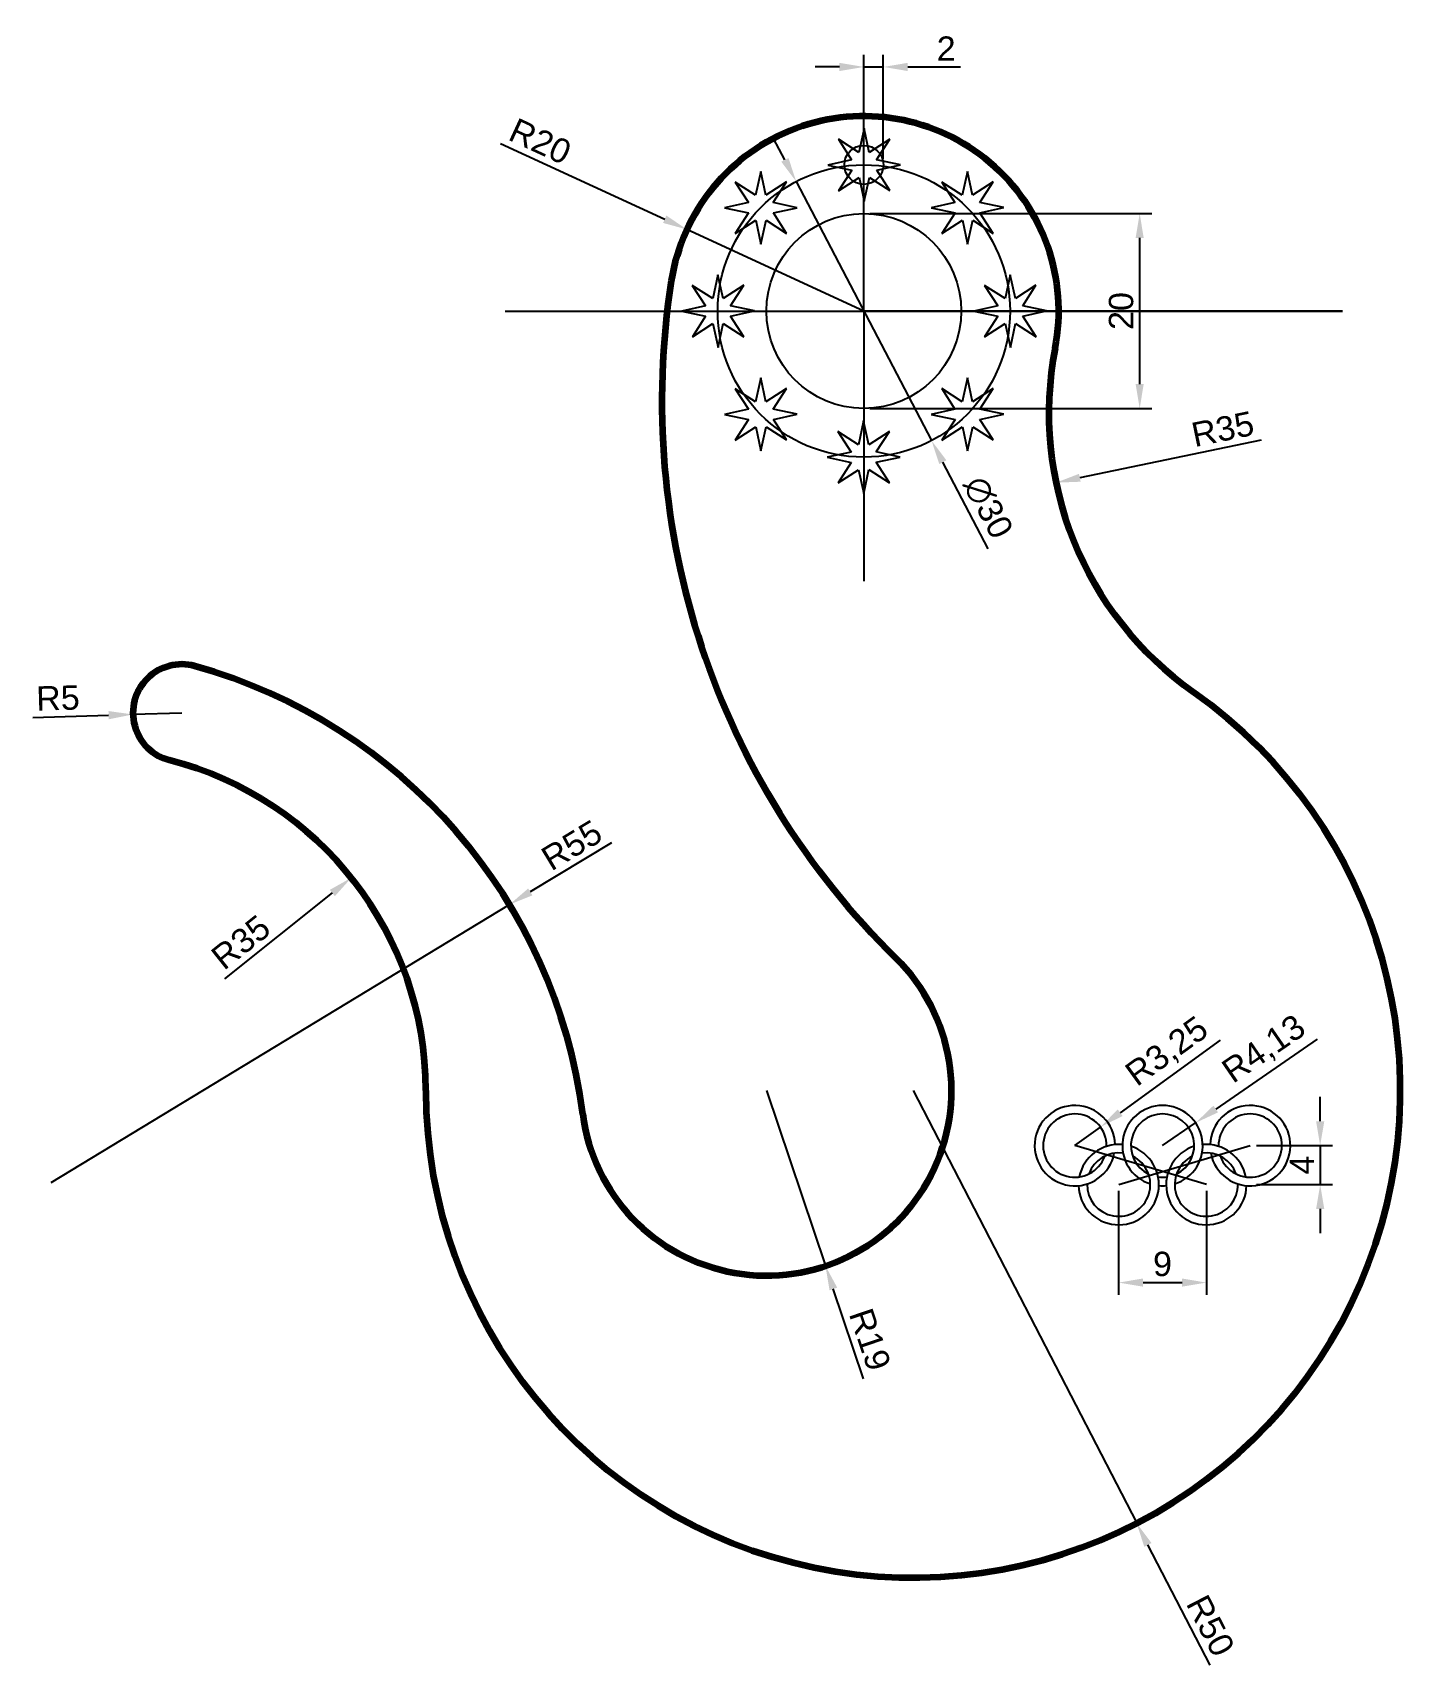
# Model space of a CAD drawing. Header units: millimetres. Extents: x 147 to 287, y 98 to 265.
import ezdxf

# ---------------------------------------------------------------- set-up
doc = ezdxf.new("R2010")
doc.units = ezdxf.units.MM
doc.layers.add('AUX', color=252, linetype='Continuous')
doc.styles.get("Standard").update_dxf_attribs({"font": 'arial.ttf'})
doc.dimstyles.new('ISO-25', dxfattribs={"dimtxt": 2.5, "dimasz": 2.5, "dimexe": 1.25, "dimexo": 0.625, "dimtad": 1, "dimtxsty": 'Standard', "dimcen": 2.5, "dimadec": 0, "dimazin": 0, "dimtfac": 1, "dimtmove": 0, "dimatfit": 3, "dimfxl": 1, "dimarcsym": 0})

# ---------------------------------------------------------------- blocks, each defined once
blk = doc.blocks.new('*D91')
at = {"layer": 'AUX', "color": 0, "lineweight": -2, "transparency": 16777216}
for p, q in [((194.93, 253.8), (211.78, 246.03)), ((232.21, 236.61), (214.05, 244.98))]:
    blk.add_line(p, q, dxfattribs=at)
at = {"layer": 'AUX', "color": 0, "transparency": 16777216}
blk.add_solid([(211.95, 246.41), (211.61, 245.65), (214.05, 244.98)], dxfattribs=at)
at = {"layer": 'Defpoints', "color": 0, "transparency": 16777216}
for p in [(214.05, 244.98), (232.21, 236.61)]:
    blk.add_point(p, dxfattribs=at)
at = {"layer": 'AUX', "color": 0, "transparency": 16777216, "insert": (199, 254.02), "char_height": 2.5, "attachment_point": 5, "rotation": 335.2406}
blk.add_mtext('R20', dxfattribs=at)
blk = doc.blocks.new('*D92')
at = {"layer": 'AUX', "color": 0, "lineweight": -2, "transparency": 16777216}
blk.add_line((272.97, 223.36), (254.38, 219.5), dxfattribs=at)
at = {"layer": 'AUX', "color": 0, "transparency": 16777216}
blk.add_solid([(254.29, 219.9), (254.46, 219.09), (251.93, 218.99)], dxfattribs=at)
at = {"layer": 'Defpoints', "color": 0, "transparency": 16777216}
for p in [(286.2, 226.11), (251.93, 218.99)]:
    blk.add_point(p, dxfattribs=at)
at = {"layer": 'AUX', "color": 0, "transparency": 16777216, "insert": (269.04, 224.49), "char_height": 2.5, "attachment_point": 5, "rotation": 11.7379}
blk.add_mtext('R35', dxfattribs=at)
blk = doc.blocks.new('*D94')
at = {"layer": 'AUX', "color": 0, "lineweight": -2, "transparency": 16777216}
for p, q in [((237.27, 156.61), (260.21, 112.19)), ((267.75, 97.61), (261.36, 109.96))]:
    blk.add_line(p, q, dxfattribs=at)
at = {"layer": 'AUX', "color": 0, "transparency": 16777216}
blk.add_solid([(261.73, 110.16), (260.99, 109.77), (260.21, 112.19)], dxfattribs=at)
at = {"layer": 'Defpoints', "color": 0, "transparency": 16777216}
for p in [(237.27, 156.61), (260.21, 112.19)]:
    blk.add_point(p, dxfattribs=at)
at = {"layer": 'AUX', "color": 0, "transparency": 16777216, "insert": (267.78, 101.68), "char_height": 2.5, "attachment_point": 5, "rotation": 297.3207}
blk.add_mtext('R50', dxfattribs=at)
blk = doc.blocks.new('*D95')
at = {"layer": 'AUX', "color": 0, "lineweight": -2, "transparency": 16777216}
blk.add_line((166.63, 168.07), (177.67, 176.88), dxfattribs=at)
at = {"layer": 'AUX', "color": 0, "transparency": 16777216}
blk.add_solid([(177.41, 177.2), (177.93, 176.55), (179.62, 178.44)], dxfattribs=at)
at = {"layer": 'Defpoints', "color": 0, "transparency": 16777216}
for p in [(179.62, 178.44), (152.27, 156.61)]:
    blk.add_point(p, dxfattribs=at)
at = {"layer": 'AUX', "color": 0, "transparency": 16777216, "insert": (168.28, 171.82), "char_height": 2.5, "attachment_point": 5, "rotation": 38.588}
blk.add_mtext('R35', dxfattribs=at)
blk = doc.blocks.new('*D96')
at = {"layer": 'AUX', "color": 0, "lineweight": -2, "transparency": 16777216}
for p, q in [((146.92, 194.9), (154.71, 195.13)), ((162.21, 195.35), (157.21, 195.2))]:
    blk.add_line(p, q, dxfattribs=at)
at = {"layer": 'AUX', "color": 0, "transparency": 16777216}
blk.add_solid([(154.7, 195.55), (154.73, 194.71), (157.21, 195.2)], dxfattribs=at)
at = {"layer": 'Defpoints', "color": 0, "transparency": 16777216}
for p in [(157.21, 195.2), (162.21, 195.35)]:
    blk.add_point(p, dxfattribs=at)
at = {"layer": 'AUX', "color": 0, "transparency": 16777216, "insert": (149.51, 196.88), "char_height": 2.5, "attachment_point": 5, "rotation": 1.6817}
blk.add_mtext('R5', dxfattribs=at)
blk = doc.blocks.new('*D97')
at = {"layer": 'AUX', "color": 0, "lineweight": -2, "transparency": 16777216}
for p, q in [((206.32, 182.04), (197.98, 176.99)), ((148.81, 147.18), (195.85, 175.69))]:
    blk.add_line(p, q, dxfattribs=at)
at = {"layer": 'AUX', "color": 0, "transparency": 16777216}
blk.add_solid([(197.77, 177.34), (198.2, 176.63), (195.85, 175.69)], dxfattribs=at)
at = {"layer": 'Defpoints', "color": 0, "transparency": 16777216}
for p in [(195.85, 175.69), (148.81, 147.18)]:
    blk.add_point(p, dxfattribs=at)
at = {"layer": 'AUX', "color": 0, "transparency": 16777216, "insert": (202.24, 181.78), "char_height": 2.5, "attachment_point": 5, "rotation": 31.2253}
blk.add_mtext('R55', dxfattribs=at)
blk = doc.blocks.new('*D98')
at = {"layer": 'AUX', "color": 0, "lineweight": -2, "transparency": 16777216}
for p, q in [((232.84, 246.61), (261.77, 246.61)), ((260.52, 229.11), (260.52, 244.11)), ((232.84, 226.61), (261.77, 226.61))]:
    blk.add_line(p, q, dxfattribs=at)
at = {"layer": 'AUX', "color": 0, "transparency": 16777216}
for points in [[(260.1, 244.11), (260.93, 244.11), (260.52, 246.61)], [(260.1, 229.11), (260.93, 229.11), (260.52, 226.61)]]:
    blk.add_solid(points, dxfattribs=at)
at = {"layer": 'Defpoints', "color": 0, "transparency": 16777216}
for p in [(232.21, 246.61), (260.52, 246.61), (232.21, 226.61)]:
    blk.add_point(p, dxfattribs=at)
at = {"layer": 'AUX', "color": 0, "transparency": 16777216, "insert": (258.62, 236.61), "char_height": 2.5, "attachment_point": 5, "rotation": 90}
blk.add_mtext('20', dxfattribs=at)
blk = doc.blocks.new('*D99')
at = {"layer": 'AUX', "color": 0, "lineweight": -2, "transparency": 16777216}
for p, q in [((229.71, 261.66), (227.21, 261.66)), ((232.21, 252.23), (232.21, 262.91)), ((232.21, 261.66), (234.21, 261.66)), ((234.21, 252.23), (234.21, 262.91)), ((236.71, 261.66), (242.12, 261.66))]:
    blk.add_line(p, q, dxfattribs=at)
at = {"layer": 'AUX', "color": 0, "transparency": 16777216}
for points in [[(229.71, 262.08), (229.71, 261.24), (232.21, 261.66)], [(236.71, 262.08), (236.71, 261.24), (234.21, 261.66)]]:
    blk.add_solid(points, dxfattribs=at)
at = {"layer": 'Defpoints', "color": 0, "transparency": 16777216}
for p in [(234.21, 261.66), (232.21, 251.61), (234.21, 251.61)]:
    blk.add_point(p, dxfattribs=at)
at = {"layer": 'AUX', "color": 0, "transparency": 16777216, "insert": (240.66, 263.54), "char_height": 2.5, "attachment_point": 5}
blk.add_mtext('2', dxfattribs=at)
blk = doc.blocks.new('*D100')
at = {"layer": 'AUX', "color": 0, "lineweight": -2, "transparency": 16777216}
for p, q in [((224.11, 252.12), (222.95, 254.33)), ((225.27, 249.9), (239.16, 223.31)), ((244.96, 212.2), (240.31, 221.1))]:
    blk.add_line(p, q, dxfattribs=at)
at = {"layer": 'AUX', "color": 0, "transparency": 16777216}
for points in [[(224.48, 252.31), (223.74, 251.93), (225.27, 249.9)], [(240.68, 221.29), (239.95, 220.9), (239.16, 223.31)]]:
    blk.add_solid(points, dxfattribs=at)
at = {"layer": 'Defpoints', "color": 0, "transparency": 16777216}
for p in [(225.27, 249.9), (239.16, 223.31)]:
    blk.add_point(p, dxfattribs=at)
at = {"layer": 'AUX', "color": 0, "transparency": 16777216, "insert": (244.97, 216.45), "char_height": 2.5, "attachment_point": 5, "rotation": 297.5826}
blk.add_mtext('∅30', dxfattribs=at)
blk = doc.blocks.new('*D109')
at = {"layer": 'AUX', "color": 0, "lineweight": -2, "transparency": 16777216}
for p, q in [((222.21, 156.61), (228.28, 138.6)), ((232.19, 127.02), (229.08, 136.24))]:
    blk.add_line(p, q, dxfattribs=at)
at = {"layer": 'AUX', "color": 0, "transparency": 16777216}
blk.add_solid([(229.48, 136.37), (228.69, 136.1), (228.28, 138.6)], dxfattribs=at)
at = {"layer": 'Defpoints', "color": 0, "transparency": 16777216}
for p in [(222.21, 156.61), (228.28, 138.6)]:
    blk.add_point(p, dxfattribs=at)
at = {"layer": 'AUX', "color": 0, "transparency": 16777216, "insert": (232.84, 131.05), "char_height": 2.5, "attachment_point": 5, "rotation": 288.64}
blk.add_mtext('R19', dxfattribs=at)
blk = doc.blocks.new('*D112')
at = {"layer": 'AUX', "color": 0, "lineweight": -2, "transparency": 16777216}
for p, q in [((258.36, 146.32), (258.36, 135.64)), ((267.36, 146.32), (267.36, 135.64)), ((260.86, 136.89), (264.86, 136.89))]:
    blk.add_line(p, q, dxfattribs=at)
at = {"layer": 'AUX', "color": 0, "transparency": 16777216}
for points in [[(260.86, 137.31), (260.86, 136.47), (258.36, 136.89)], [(264.86, 137.31), (264.86, 136.47), (267.36, 136.89)]]:
    blk.add_solid(points, dxfattribs=at)
at = {"layer": 'Defpoints', "color": 0, "transparency": 16777216}
for p in [(258.36, 146.95), (267.36, 146.95), (267.36, 136.89)]:
    blk.add_point(p, dxfattribs=at)
at = {"layer": 'AUX', "color": 0, "transparency": 16777216, "insert": (262.86, 138.79), "char_height": 2.5, "attachment_point": 5}
blk.add_mtext('9', dxfattribs=at)
blk = doc.blocks.new('*D113')
at = {"layer": 'AUX', "color": 0, "lineweight": -2, "transparency": 16777216}
for p, q in [((279.04, 153.45), (279.04, 155.95)), ((272.49, 150.95), (280.29, 150.95)), ((279.04, 150.95), (279.04, 146.95)), ((272.49, 146.95), (280.29, 146.95)), ((279.04, 144.45), (279.04, 141.95))]:
    blk.add_line(p, q, dxfattribs=at)
at = {"layer": 'AUX', "color": 0, "transparency": 16777216}
for points in [[(278.62, 153.45), (279.46, 153.45), (279.04, 150.95)], [(278.62, 144.45), (279.46, 144.45), (279.04, 146.95)]]:
    blk.add_solid(points, dxfattribs=at)
at = {"layer": 'Defpoints', "color": 0, "transparency": 16777216}
for p in [(271.86, 150.95), (271.86, 146.95), (279.04, 146.95)]:
    blk.add_point(p, dxfattribs=at)
at = {"layer": 'AUX', "color": 0, "transparency": 16777216, "insert": (277.17, 148.95), "char_height": 2.5, "attachment_point": 5, "rotation": 90}
blk.add_mtext('4', dxfattribs=at)
blk = doc.blocks.new('*D114')
at = {"layer": 'AUX', "color": 0, "lineweight": -2, "transparency": 16777216}
for p, q in [((268.76, 161.76), (258.52, 154.32)), ((253.86, 150.95), (256.49, 152.86))]:
    blk.add_line(p, q, dxfattribs=at)
at = {"layer": 'AUX', "color": 0, "transparency": 16777216}
blk.add_solid([(258.27, 154.66), (258.76, 153.99), (256.49, 152.86)], dxfattribs=at)
at = {"layer": 'Defpoints', "color": 0, "transparency": 16777216}
for p in [(256.49, 152.86), (253.86, 150.95)]:
    blk.add_point(p, dxfattribs=at)
at = {"layer": 'AUX', "color": 0, "transparency": 16777216, "insert": (263.4, 160.5), "char_height": 2.5, "attachment_point": 5, "rotation": 35.9627}
blk.add_mtext('R3,25', dxfattribs=at)
blk = doc.blocks.new('*D116')
at = {"layer": 'AUX', "color": 0, "lineweight": -2, "transparency": 16777216}
for p, q in [((278.73, 161.86), (268.32, 154.7)), ((262.86, 150.95), (266.26, 153.29))]:
    blk.add_line(p, q, dxfattribs=at)
at = {"layer": 'AUX', "color": 0, "transparency": 16777216}
blk.add_solid([(268.08, 155.05), (268.56, 154.36), (266.26, 153.29)], dxfattribs=at)
at = {"layer": 'Defpoints', "color": 0, "transparency": 16777216}
for p in [(266.26, 153.29), (262.86, 150.95)]:
    blk.add_point(p, dxfattribs=at)
at = {"layer": 'AUX', "color": 0, "transparency": 16777216, "insert": (273.35, 160.74), "char_height": 2.5, "attachment_point": 5, "rotation": 34.5278}
blk.add_mtext('R4,13', dxfattribs=at)

msp = doc.modelspace()

# ---------------------------------------------------------------- linework, layer by layer
for p, q in [((232.236, 255.332), (231.706, 252.878)), ((232.767, 252.884), (232.236, 255.332)), ((231.706, 252.878), (229.6, 254.234)), ((229.6, 254.234), (230.961, 252.123)), ((234.877, 254.245), (232.767, 252.884)), ((233.521, 252.139), (234.877, 254.245)), ((230.961, 252.123), (228.513, 251.593)), ((228.513, 251.593), (230.967, 251.063)), ((235.976, 251.608), (233.521, 252.139)), ((233.528, 251.078), (235.976, 251.608)), ((221.105, 248.486), (218.999, 249.842)), ((218.999, 249.842), (220.359, 247.731)), ((221.635, 250.94), (221.105, 248.486)), ((222.165, 248.492), (221.635, 250.94)), ((224.276, 249.853), (222.165, 248.492)), ((222.92, 247.747), (224.276, 249.853)), ((230.967, 251.063), (229.611, 248.957)), ((229.611, 248.957), (231.721, 250.317)), ((231.721, 250.317), (232.252, 247.869)), ((232.252, 247.869), (232.782, 250.324)), ((232.782, 250.324), (234.888, 248.968)), ((234.888, 248.968), (233.528, 251.078)), ((242.308, 248.487), (240.202, 249.843)), ((240.202, 249.843), (241.562, 247.733)), ((242.838, 250.942), (242.308, 248.487)), ((243.369, 248.494), (242.838, 250.942)), ((245.479, 249.854), (243.369, 248.494)), ((244.123, 247.748), (245.479, 249.854)), ((220.359, 247.731), (217.911, 247.201)), ((217.911, 247.201), (220.366, 246.67)), ((220.366, 246.67), (219.01, 244.565)), ((225.374, 247.216), (222.92, 247.747)), ((222.926, 246.686), (225.374, 247.216)), ((224.287, 244.575), (222.926, 246.686)), ((241.562, 247.733), (239.115, 247.202)), ((239.115, 247.202), (241.569, 246.672)), ((241.569, 246.672), (240.213, 244.566)), ((246.577, 247.218), (244.123, 247.748)), ((244.129, 246.687), (246.577, 247.218)), ((245.49, 244.577), (244.129, 246.687)), ((219.01, 244.565), (221.12, 245.925)), ((221.12, 245.925), (221.65, 243.477)), ((221.65, 243.477), (222.181, 245.931)), ((222.181, 245.931), (224.287, 244.575)), ((240.213, 244.566), (242.323, 245.927)), ((242.323, 245.927), (242.854, 243.479)), ((242.854, 243.479), (243.384, 245.933)), ((243.384, 245.933), (245.49, 244.577)), ((217.245, 240.338), (216.714, 237.884)), ((217.775, 237.89), (217.245, 240.338)), ((247.23, 240.34), (246.7, 237.886)), ((247.761, 237.892), (247.23, 240.34)), ((216.714, 237.884), (214.608, 239.24)), ((214.608, 239.24), (215.969, 237.129)), ((219.885, 239.251), (217.775, 237.89)), ((218.529, 237.145), (219.885, 239.251)), ((246.7, 237.886), (244.594, 239.242)), ((244.594, 239.242), (245.955, 237.131)), ((249.871, 239.253), (247.761, 237.892)), ((248.515, 237.147), (249.871, 239.253)), ((215.969, 237.129), (213.521, 236.599)), ((213.521, 236.599), (215.975, 236.069)), ((220.984, 236.614), (218.529, 237.145)), ((218.536, 236.084), (220.984, 236.614)), ((232.212, 236.608), (281.327, 236.608)), ((245.955, 237.131), (243.507, 236.601)), ((243.507, 236.601), (245.961, 236.071)), ((250.97, 236.616), (248.515, 237.147)), ((248.522, 236.086), (250.97, 236.616)), ((215.975, 236.069), (214.619, 233.963)), ((214.619, 233.963), (216.73, 235.323)), ((216.73, 235.323), (217.26, 232.875)), ((217.26, 232.875), (217.79, 235.329)), ((217.79, 235.329), (219.896, 233.973)), ((219.896, 233.973), (218.536, 236.084)), ((245.961, 236.071), (244.605, 233.965)), ((244.605, 233.965), (246.716, 235.325)), ((246.716, 235.325), (247.246, 232.877)), ((247.246, 232.877), (247.776, 235.332)), ((247.776, 235.332), (249.882, 233.976)), ((249.882, 233.976), (248.522, 236.086)), ((221.637, 229.737), (221.106, 227.282)), ((222.167, 227.289), (221.637, 229.737)), ((242.84, 229.738), (242.31, 227.284)), ((243.37, 227.29), (242.84, 229.738)), ((221.106, 227.282), (219, 228.638)), ((219, 228.638), (220.361, 226.528)), ((224.277, 228.649), (222.167, 227.289)), ((222.921, 226.543), (224.277, 228.649)), ((242.31, 227.284), (240.204, 228.64)), ((240.204, 228.64), (241.564, 226.529)), ((245.481, 228.651), (243.37, 227.29)), ((244.125, 226.545), (245.481, 228.651)), ((220.361, 226.528), (217.913, 225.998)), ((225.376, 226.013), (222.921, 226.543)), ((241.564, 226.529), (239.116, 225.999)), ((246.579, 226.015), (244.125, 226.545)), ((217.913, 225.998), (220.367, 225.467)), ((220.367, 225.467), (219.011, 223.361)), ((219.011, 223.361), (221.122, 224.722)), ((221.122, 224.722), (221.652, 222.274)), ((221.652, 222.274), (222.182, 224.728)), ((222.182, 224.728), (224.288, 223.372)), ((222.928, 225.483), (225.376, 226.013)), ((224.288, 223.372), (222.928, 225.483)), ((232.187, 225.339), (231.657, 222.885)), ((232.717, 222.891), (232.187, 225.339)), ((239.116, 225.999), (241.57, 225.469)), ((241.57, 225.469), (240.214, 223.363)), ((240.214, 223.363), (242.325, 224.723)), ((242.325, 224.723), (242.855, 222.275)), ((242.855, 222.275), (243.386, 224.73)), ((243.386, 224.73), (245.492, 223.374)), ((244.131, 225.484), (246.579, 226.015)), ((245.492, 223.374), (244.131, 225.484)), ((231.657, 222.885), (229.551, 224.241)), ((229.551, 224.241), (230.911, 222.13)), ((234.828, 224.252), (232.717, 222.891)), ((233.472, 222.146), (234.828, 224.252)), ((230.911, 222.13), (228.463, 221.6)), ((228.463, 221.6), (230.917, 221.07)), ((235.926, 221.615), (233.472, 222.146)), ((233.478, 221.085), (235.926, 221.615)), ((230.917, 221.07), (229.561, 218.964)), ((229.561, 218.964), (231.672, 220.324)), ((231.672, 220.324), (232.202, 217.876)), ((232.202, 217.876), (232.733, 220.331)), ((232.733, 220.331), (234.839, 218.975)), ((234.839, 218.975), (233.478, 221.085))]:
    msp.add_line(p, q)
msp.add_circle((232.212, 236.608), 10)
at = {"lineweight": 211}
for centre, radius, start, end in [((232.212, 236.608), 20, 348.99508, 171.10396), ((291.49, 227.329), 80, 171.10396, 225.59063), ((286.2, 226.109), 35, 168.99508, 234.85096), ((162.212, 195.351), 5, 74.45836, 255.60183), ((148.815, 147.18), 55, 7.31981, 74.45836), ((237.265, 156.608), 50, 180, 54.85096), ((152.265, 156.608), 35, 0, 75.60183), ((222.212, 156.608), 19, 187.31981, 45.59063)]:
    msp.add_arc(centre, radius, start, end, dxfattribs=at)
for centre, radius, start, end in [((148.815, 147.18), 55, 36.50776, 75.34124), ((253.862, 150.947), 4.125, 1.49737, 349.08248), ((253.862, 150.947), 3.25, 358.78016, 340.50483), ((262.862, 150.947), 4.125, 287.65044, 252.34956), ((262.862, 150.947), 3.25, 296.2281, 243.7719), ((271.862, 150.947), 4.125, 190.91752, 178.5029), ((271.862, 150.947), 3.25, 199.49517, 181.20491), ((258.362, 146.947), 4.125, 181.49737, 72.34956), ((258.362, 146.947), 4.125, 84.76444, 169.08248), ((267.362, 146.947), 4.125, 107.65044, 358.50263), ((267.362, 146.947), 4.125, 10.91752, 95.23556), ((258.362, 146.947), 3.25, 178.78016, 63.7719), ((258.362, 146.947), 3.25, 82.04724, 160.50483), ((267.362, 146.947), 3.25, 116.2281, 1.21984), ((267.362, 146.947), 3.25, 19.49517, 97.95276), ((262.862, 150.947), 3.25, 262.04724, 277.95276), ((262.862, 150.947), 4.125, 264.76444, 275.23556)]:
    msp.add_arc(centre, radius, start, end)
at = {"layer": 'AUX'}
for p, q in [((232.212, 236.608), (232.212, 262.909)), ((195.41, 236.608), (232.212, 236.608)), ((281.327, 236.608), (232.212, 236.608)), ((232.212, 236.608), (232.212, 208.872)), ((267.362, 146.947), (253.862, 150.947)), ((258.362, 146.947), (271.862, 150.947))]:
    msp.add_line(p, q, dxfattribs=at)
for centre, radius in [((232.212, 251.608), 2), ((232.212, 236.608), 15)]:
    msp.add_circle(centre, radius, dxfattribs=at)

# ---------------------------------------------------------------- dimensions: what is measured, and where the dimension line sits
for base, p1, p2, picture, middle in [((234.212, 261.659), (232.212, 251.608), (234.212, 251.608), '*D99', (240.664, 263.539)), ((267.362, 136.889), (258.362, 146.947), (267.362, 146.947), '*D112', (262.862, 138.791))]:
    dim = msp.add_linear_dim(base=base, p1=p1, p2=p2, dimstyle='ISO-25', dxfattribs=at)
    dim.commit()
    dim.dimension.update_dxf_attribs({"geometry": picture, "text_midpoint": middle})
for center, mpoint, picture, middle in [((232.212, 236.608), (214.05, 244.984), '*D91', (198.208, 252.29)), ((286.2, 226.109), (251.932, 218.988), '*D92', (269.429, 222.624)), ((152.265, 156.608), (179.623, 178.438), '*D95', (169.464, 170.331)), ((237.265, 156.608), (260.214, 112.185), '*D94', (266.089, 100.811))]:
    dim = msp.add_radius_dim(center=center, mpoint=mpoint, dimstyle='ISO-25', dxfattribs=at)
    dim.commit()
    dim.dimension.update_dxf_attribs({"geometry": picture, "text_midpoint": middle, "dimtype": 164})
dim = msp.add_diameter_dim_2p(p1=(225.266, 249.903), p2=(239.157, 223.313), dimstyle='ISO-25', dxfattribs=at)
dim.commit()
dim.dimension.update_dxf_attribs({"geometry": '*D100', "text_midpoint": (243.218, 215.538), "dimtype": 163})
for base, p1, p2, picture, middle in [((260.517, 246.608), (232.212, 226.608), (232.212, 246.608), '*D98', (258.615, 236.608)), ((279.041, 146.947), (271.862, 150.947), (271.862, 146.947), '*D113', (277.166, 148.947))]:
    dim = msp.add_linear_dim(base=base, p1=p1, p2=p2, angle=90, dimstyle='ISO-25', dxfattribs=at)
    dim.commit()
    dim.dimension.update_dxf_attribs({"geometry": picture, "text_midpoint": middle})
for center, mpoint, picture, middle in [((162.212, 195.351), (157.214, 195.205), '*D96', (149.511, 196.876)), ((148.815, 147.18), (195.847, 175.692), '*D97', (202.236, 181.783)), ((253.862, 150.947), (256.492, 152.856), '*D114', (263.4, 160.496)), ((262.862, 150.947), (266.26, 153.285), '*D116', (273.349, 160.745)), ((222.212, 156.608), (228.284, 138.604), '*D109', (232.839, 131.049))]:
    dim = msp.add_radius_dim(center=center, mpoint=mpoint, dimstyle='ISO-25', dxfattribs=at)
    dim.commit()
    dim.dimension.update_dxf_attribs({"geometry": picture, "text_midpoint": middle})

doc.saveas('drawing.dxf')
